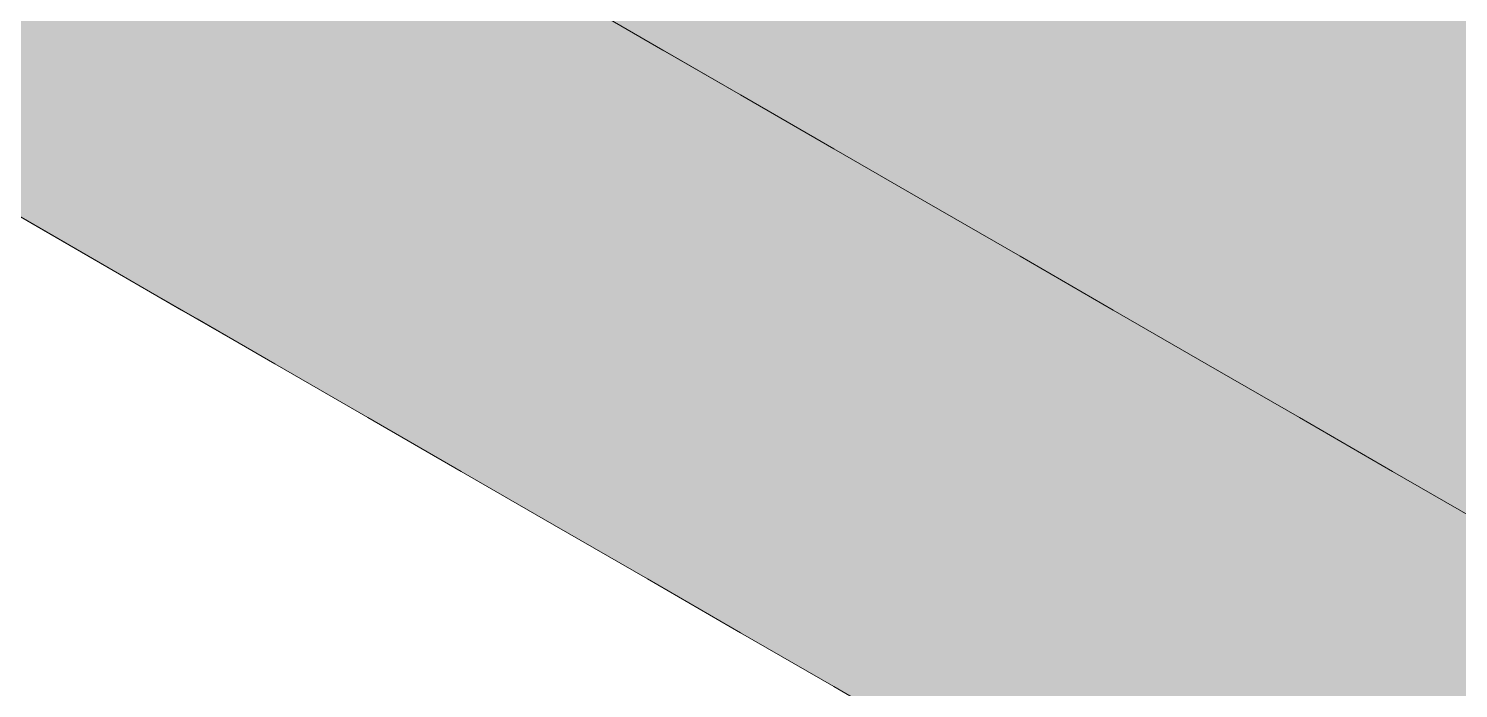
# Model space of a CAD drawing. Header units: metres. Extents: x 349122 to 349453, y 9281252 to 9281971.
# Drawn here: x 349263.5468 to 349263.9456, y 9281655.7795 to 9281655.9635 of the extents above; entities that cross this region are included whole.
import ezdxf

# ---------------------------------------------------------------- set-up
doc = ezdxf.new("R2010")
doc.units = ezdxf.units.M
doc.header["$LTSCALE"] = 0.25
doc.layers.add('ISO-3D', color=7, linetype='CONTINUOUS', lineweight=13)
doc.layers.add('ISO-3D-ARISTAS', color=250, linetype='CONTINUOUS', lineweight=13)

msp = doc.modelspace()

# ---------------------------------------------------------------- linework, layer by layer
at = {"layer": 'ISO-3D', "true_color": 0x9e9d98}
for points in [[(349263.61548, 9281655.95684), (349263.59383, 9281655.96934), (349263.61548, 9281655.98579), (349263.59383, 9281655.99829)], [(349263.66744, 9281655.95579), (349263.64146, 9281655.97079), (349263.66744, 9281655.98474), (349263.64146, 9281655.99974)], [(349263.7194, 9281655.95474), (349263.69342, 9281655.96974), (349263.7194, 9281655.98368), (349263.69342, 9281655.99868)], [(349263.72373, 9281655.9575), (349263.70208, 9281655.97), (349263.72373, 9281655.98562), (349263.70208, 9281655.99812)], [(349263.77137, 9281655.95812), (349263.74538, 9281655.97312), (349263.77137, 9281655.98625), (349263.74538, 9281656.00125)], [(349263.82333, 9281655.95625), (349263.79735, 9281655.97125), (349263.82333, 9281655.98437), (349263.79735, 9281655.99937)], [(349263.57218, 9281655.95289), (349263.54744, 9281655.96718), (349263.57218, 9281655.98184), (349263.54744, 9281655.99613)], [(349263.77137, 9281655.95368), (349263.74538, 9281655.96868), (349263.77137, 9281655.98263), (349263.74538, 9281655.99763)], [(349263.82333, 9281655.95263), (349263.79735, 9281655.96763), (349263.82333, 9281655.98158), (349263.79735, 9281655.99658)], [(349263.87529, 9281655.95437), (349263.84931, 9281655.96937), (349263.87529, 9281655.9825), (349263.84931, 9281655.9975)], [(349263.87529, 9281655.95158), (349263.84931, 9281655.96658), (349263.87529, 9281655.98053), (349263.84931, 9281655.99553)], [(349263.92725, 9281655.9525), (349263.90127, 9281655.9675), (349263.92725, 9281655.98062), (349263.90127, 9281655.99562)], [(349263.92725, 9281655.95053), (349263.90127, 9281655.96553), (349263.92725, 9281655.97947), (349263.90127, 9281655.99447)], [(349263.79735, 9281655.94312), (349263.77137, 9281655.95812), (349263.79735, 9281655.97125), (349263.77137, 9281655.98625)], [(349263.64146, 9281655.94184), (349263.61548, 9281655.95684), (349263.64146, 9281655.97079), (349263.61548, 9281655.98579)], [(349263.69342, 9281655.94079), (349263.66744, 9281655.95579), (349263.69342, 9281655.96974), (349263.66744, 9281655.98474)], [(349263.74538, 9281655.93974), (349263.7194, 9281655.95474), (349263.74538, 9281655.96868), (349263.7194, 9281655.98368)], [(349263.74538, 9281655.945), (349263.72373, 9281655.9575), (349263.74538, 9281655.97312), (349263.72373, 9281655.98562)], [(349263.79735, 9281655.93868), (349263.77137, 9281655.95368), (349263.79735, 9281655.96763), (349263.77137, 9281655.98263)], [(349263.84931, 9281655.94125), (349263.82333, 9281655.95625), (349263.84931, 9281655.96937), (349263.82333, 9281655.98437)], [(349263.90127, 9281655.93937), (349263.87529, 9281655.95437), (349263.90127, 9281655.9675), (349263.87529, 9281655.9825)], [(349263.54744, 9281655.93823), (349263.52269, 9281655.95252), (349263.54744, 9281655.96718), (349263.52269, 9281655.98147)], [(349263.59383, 9281655.94039), (349263.57218, 9281655.95289), (349263.59383, 9281655.96934), (349263.57218, 9281655.98184)], [(349263.84931, 9281655.93763), (349263.82333, 9281655.95263), (349263.84931, 9281655.96658), (349263.82333, 9281655.98158)], [(349263.90127, 9281655.93658), (349263.87529, 9281655.95158), (349263.90127, 9281655.96553), (349263.87529, 9281655.98053)], [(349263.95323, 9281655.9375), (349263.92725, 9281655.9525), (349263.95323, 9281655.96562), (349263.92725, 9281655.98062)], [(349263.95323, 9281655.93553), (349263.92725, 9281655.95053), (349263.95323, 9281655.96447), (349263.92725, 9281655.97947)], [(349263.66744, 9281655.92684), (349263.64146, 9281655.94184), (349263.66744, 9281655.95579), (349263.64146, 9281655.97079)], [(349263.77137, 9281655.93), (349263.74538, 9281655.945), (349263.77137, 9281655.95812), (349263.74538, 9281655.97312)], [(349263.82333, 9281655.92812), (349263.79735, 9281655.94312), (349263.82333, 9281655.95625), (349263.79735, 9281655.97125)], [(349263.57218, 9281655.92395), (349263.54744, 9281655.93823), (349263.57218, 9281655.95289), (349263.54744, 9281655.96718)], [(349263.61548, 9281655.92789), (349263.59383, 9281655.94039), (349263.61548, 9281655.95684), (349263.59383, 9281655.96934)], [(349263.7194, 9281655.92579), (349263.69342, 9281655.94079), (349263.7194, 9281655.95474), (349263.69342, 9281655.96974)], [(349263.77137, 9281655.92474), (349263.74538, 9281655.93974), (349263.77137, 9281655.95368), (349263.74538, 9281655.96868)], [(349263.82333, 9281655.92368), (349263.79735, 9281655.93868), (349263.82333, 9281655.95263), (349263.79735, 9281655.96763)], [(349263.87529, 9281655.92625), (349263.84931, 9281655.94125), (349263.87529, 9281655.95437), (349263.84931, 9281655.96937)], [(349263.87529, 9281655.92263), (349263.84931, 9281655.93763), (349263.87529, 9281655.95158), (349263.84931, 9281655.96658)], [(349263.92725, 9281655.92437), (349263.90127, 9281655.93937), (349263.92725, 9281655.9525), (349263.90127, 9281655.9675)], [(349263.92725, 9281655.92158), (349263.90127, 9281655.93658), (349263.92725, 9281655.95053), (349263.90127, 9281655.96553)], [(349263.79735, 9281655.915), (349263.77137, 9281655.93), (349263.79735, 9281655.94312), (349263.77137, 9281655.95812)], [(349263.64146, 9281655.91289), (349263.61548, 9281655.92789), (349263.64146, 9281655.94184), (349263.61548, 9281655.95684)], [(349263.69342, 9281655.91184), (349263.66744, 9281655.92684), (349263.69342, 9281655.94079), (349263.66744, 9281655.95579)], [(349263.74538, 9281655.91079), (349263.7194, 9281655.92579), (349263.74538, 9281655.93974), (349263.7194, 9281655.95474)], [(349263.84931, 9281655.91312), (349263.82333, 9281655.92812), (349263.84931, 9281655.94125), (349263.82333, 9281655.95625)], [(349263.90127, 9281655.91125), (349263.87529, 9281655.92625), (349263.90127, 9281655.93937), (349263.87529, 9281655.95437)], [(349263.54744, 9281655.90929), (349263.52269, 9281655.92357), (349263.54744, 9281655.93823), (349263.52269, 9281655.95252)], [(349263.59383, 9281655.91145), (349263.57218, 9281655.92395), (349263.59383, 9281655.94039), (349263.57218, 9281655.95289)], [(349263.79735, 9281655.90974), (349263.77137, 9281655.92474), (349263.79735, 9281655.93868), (349263.77137, 9281655.95368)], [(349263.84931, 9281655.90868), (349263.82333, 9281655.92368), (349263.84931, 9281655.93763), (349263.82333, 9281655.95263)], [(349263.90127, 9281655.90763), (349263.87529, 9281655.92263), (349263.90127, 9281655.93658), (349263.87529, 9281655.95158)], [(349263.95323, 9281655.90937), (349263.92725, 9281655.92437), (349263.95323, 9281655.9375), (349263.92725, 9281655.9525)], [(349263.95323, 9281655.90658), (349263.92725, 9281655.92158), (349263.95323, 9281655.93553), (349263.92725, 9281655.95053)], [(349263.82333, 9281655.9), (349263.79735, 9281655.915), (349263.82333, 9281655.92812), (349263.79735, 9281655.94312)], [(349263.57218, 9281655.895), (349263.54744, 9281655.90929), (349263.57218, 9281655.92395), (349263.54744, 9281655.93823)], [(349263.61548, 9281655.89895), (349263.59383, 9281655.91145), (349263.61548, 9281655.92789), (349263.59383, 9281655.94039)], [(349263.66744, 9281655.89789), (349263.64146, 9281655.91289), (349263.66744, 9281655.92684), (349263.64146, 9281655.94184)], [(349263.7194, 9281655.89684), (349263.69342, 9281655.91184), (349263.7194, 9281655.92579), (349263.69342, 9281655.94079)], [(349263.77137, 9281655.89579), (349263.74538, 9281655.91079), (349263.77137, 9281655.92474), (349263.74538, 9281655.93974)], [(349263.82333, 9281655.89474), (349263.79735, 9281655.90974), (349263.82333, 9281655.92368), (349263.79735, 9281655.93868)], [(349263.87529, 9281655.89812), (349263.84931, 9281655.91312), (349263.87529, 9281655.92625), (349263.84931, 9281655.94125)], [(349263.92725, 9281655.89625), (349263.90127, 9281655.91125), (349263.92725, 9281655.92437), (349263.90127, 9281655.93937)], [(349263.87529, 9281655.89368), (349263.84931, 9281655.90868), (349263.87529, 9281655.92263), (349263.84931, 9281655.93763)], [(349263.92725, 9281655.89263), (349263.90127, 9281655.90763), (349263.92725, 9281655.92158), (349263.90127, 9281655.93658)], [(349263.64146, 9281655.88395), (349263.61548, 9281655.89895), (349263.64146, 9281655.91289), (349263.61548, 9281655.92789)], [(349263.69342, 9281655.88289), (349263.66744, 9281655.89789), (349263.69342, 9281655.91184), (349263.66744, 9281655.92684)], [(349263.84931, 9281655.885), (349263.82333, 9281655.9), (349263.84931, 9281655.91312), (349263.82333, 9281655.92812)], [(349263.90127, 9281655.88312), (349263.87529, 9281655.89812), (349263.90127, 9281655.91125), (349263.87529, 9281655.92625)], [(349263.59383, 9281655.8825), (349263.57218, 9281655.895), (349263.59383, 9281655.91145), (349263.57218, 9281655.92395)], [(349263.74538, 9281655.88184), (349263.7194, 9281655.89684), (349263.74538, 9281655.91079), (349263.7194, 9281655.92579)], [(349263.79735, 9281655.88079), (349263.77137, 9281655.89579), (349263.79735, 9281655.90974), (349263.77137, 9281655.92474)], [(349263.84931, 9281655.87974), (349263.82333, 9281655.89474), (349263.84931, 9281655.90868), (349263.82333, 9281655.92368)], [(349263.90127, 9281655.87868), (349263.87529, 9281655.89368), (349263.90127, 9281655.90763), (349263.87529, 9281655.92263)], [(349263.95323, 9281655.88125), (349263.92725, 9281655.89625), (349263.95323, 9281655.90937), (349263.92725, 9281655.92437)], [(349263.95323, 9281655.87763), (349263.92725, 9281655.89263), (349263.95323, 9281655.90658), (349263.92725, 9281655.92158)], [(349263.61548, 9281655.87), (349263.59383, 9281655.8825), (349263.61548, 9281655.89895), (349263.59383, 9281655.91145)], [(349263.66744, 9281655.86895), (349263.64146, 9281655.88395), (349263.66744, 9281655.89789), (349263.64146, 9281655.91289)], [(349263.7194, 9281655.86789), (349263.69342, 9281655.88289), (349263.7194, 9281655.89684), (349263.69342, 9281655.91184)], [(349263.77137, 9281655.86684), (349263.74538, 9281655.88184), (349263.77137, 9281655.89579), (349263.74538, 9281655.91079)], [(349263.87529, 9281655.87), (349263.84931, 9281655.885), (349263.87529, 9281655.89812), (349263.84931, 9281655.91312)], [(349263.92725, 9281655.86812), (349263.90127, 9281655.88312), (349263.92725, 9281655.89625), (349263.90127, 9281655.91125)], [(349263.82333, 9281655.86579), (349263.79735, 9281655.88079), (349263.82333, 9281655.89474), (349263.79735, 9281655.90974)], [(349263.87529, 9281655.86474), (349263.84931, 9281655.87974), (349263.87529, 9281655.89368), (349263.84931, 9281655.90868)], [(349263.92725, 9281655.86368), (349263.90127, 9281655.87868), (349263.92725, 9281655.89263), (349263.90127, 9281655.90763)], [(349263.64146, 9281655.855), (349263.61548, 9281655.87), (349263.64146, 9281655.88395), (349263.61548, 9281655.89895)], [(349263.69342, 9281655.85395), (349263.66744, 9281655.86895), (349263.69342, 9281655.88289), (349263.66744, 9281655.89789)], [(349263.74538, 9281655.85289), (349263.7194, 9281655.86789), (349263.74538, 9281655.88184), (349263.7194, 9281655.89684)], [(349263.79735, 9281655.85184), (349263.77137, 9281655.86684), (349263.79735, 9281655.88079), (349263.77137, 9281655.89579)], [(349263.84931, 9281655.85079), (349263.82333, 9281655.86579), (349263.84931, 9281655.87974), (349263.82333, 9281655.89474)], [(349263.90127, 9281655.855), (349263.87529, 9281655.87), (349263.90127, 9281655.88312), (349263.87529, 9281655.89812)], [(349263.95323, 9281655.85312), (349263.92725, 9281655.86812), (349263.95323, 9281655.88125), (349263.92725, 9281655.89625)], [(349263.90127, 9281655.84974), (349263.87529, 9281655.86474), (349263.90127, 9281655.87868), (349263.87529, 9281655.89368)], [(349263.95323, 9281655.84868), (349263.92725, 9281655.86368), (349263.95323, 9281655.87763), (349263.92725, 9281655.89263)], [(349263.66744, 9281655.84), (349263.64146, 9281655.855), (349263.66744, 9281655.86895), (349263.64146, 9281655.88395)], [(349263.7194, 9281655.83895), (349263.69342, 9281655.85395), (349263.7194, 9281655.86789), (349263.69342, 9281655.88289)], [(349263.92725, 9281655.84), (349263.90127, 9281655.855), (349263.92725, 9281655.86812), (349263.90127, 9281655.88312)], [(349263.77137, 9281655.83789), (349263.74538, 9281655.85289), (349263.77137, 9281655.86684), (349263.74538, 9281655.88184)], [(349263.82333, 9281655.83684), (349263.79735, 9281655.85184), (349263.82333, 9281655.86579), (349263.79735, 9281655.88079)], [(349263.87529, 9281655.83579), (349263.84931, 9281655.85079), (349263.87529, 9281655.86474), (349263.84931, 9281655.87974)], [(349263.92725, 9281655.83474), (349263.90127, 9281655.84974), (349263.92725, 9281655.86368), (349263.90127, 9281655.87868)], [(349263.69342, 9281655.825), (349263.66744, 9281655.84), (349263.69342, 9281655.85395), (349263.66744, 9281655.86895)], [(349263.74538, 9281655.82395), (349263.7194, 9281655.83895), (349263.74538, 9281655.85289), (349263.7194, 9281655.86789)], [(349263.79735, 9281655.82289), (349263.77137, 9281655.83789), (349263.79735, 9281655.85184), (349263.77137, 9281655.86684)], [(349263.95323, 9281655.825), (349263.92725, 9281655.84), (349263.95323, 9281655.85312), (349263.92725, 9281655.86812)], [(349263.84931, 9281655.82184), (349263.82333, 9281655.83684), (349263.84931, 9281655.85079), (349263.82333, 9281655.86579)], [(349263.90127, 9281655.82079), (349263.87529, 9281655.83579), (349263.90127, 9281655.84974), (349263.87529, 9281655.86474)], [(349263.95323, 9281655.81974), (349263.92725, 9281655.83474), (349263.95323, 9281655.84868), (349263.92725, 9281655.86368)], [(349263.7194, 9281655.81), (349263.69342, 9281655.825), (349263.7194, 9281655.83895), (349263.69342, 9281655.85395)], [(349263.77137, 9281655.80895), (349263.74538, 9281655.82395), (349263.77137, 9281655.83789), (349263.74538, 9281655.85289)], [(349263.82333, 9281655.80789), (349263.79735, 9281655.82289), (349263.82333, 9281655.83684), (349263.79735, 9281655.85184)], [(349263.87529, 9281655.80684), (349263.84931, 9281655.82184), (349263.87529, 9281655.83579), (349263.84931, 9281655.85079)], [(349263.92725, 9281655.80579), (349263.90127, 9281655.82079), (349263.92725, 9281655.83474), (349263.90127, 9281655.84974)], [(349263.74538, 9281655.795), (349263.7194, 9281655.81), (349263.74538, 9281655.82395), (349263.7194, 9281655.83895)], [(349263.79735, 9281655.79395), (349263.77137, 9281655.80895), (349263.79735, 9281655.82289), (349263.77137, 9281655.83789)], [(349263.84931, 9281655.79289), (349263.82333, 9281655.80789), (349263.84931, 9281655.82184), (349263.82333, 9281655.83684)], [(349263.90127, 9281655.79184), (349263.87529, 9281655.80684), (349263.90127, 9281655.82079), (349263.87529, 9281655.83579)], [(349263.95323, 9281655.79079), (349263.92725, 9281655.80579), (349263.95323, 9281655.81974), (349263.92725, 9281655.83474)], [(349263.77137, 9281655.78), (349263.74538, 9281655.795), (349263.77137, 9281655.80895), (349263.74538, 9281655.82395)], [(349263.82333, 9281655.77895), (349263.79735, 9281655.79395), (349263.82333, 9281655.80789), (349263.79735, 9281655.82289)], [(349263.87529, 9281655.77789), (349263.84931, 9281655.79289), (349263.87529, 9281655.80684), (349263.84931, 9281655.82184)], [(349263.92725, 9281655.77684), (349263.90127, 9281655.79184), (349263.92725, 9281655.80579), (349263.90127, 9281655.82079)], [(349263.79735, 9281655.765), (349263.77137, 9281655.78), (349263.79735, 9281655.79395), (349263.77137, 9281655.80895)], [(349263.84931, 9281655.76395), (349263.82333, 9281655.77895), (349263.84931, 9281655.79289), (349263.82333, 9281655.80789)], [(349263.90127, 9281655.76289), (349263.87529, 9281655.77789), (349263.90127, 9281655.79184), (349263.87529, 9281655.80684)], [(349263.95323, 9281655.76184), (349263.92725, 9281655.77684), (349263.95323, 9281655.79079), (349263.92725, 9281655.80579)], [(349263.82333, 9281655.75), (349263.79735, 9281655.765), (349263.82333, 9281655.77895), (349263.79735, 9281655.79395)], [(349263.87529, 9281655.74895), (349263.84931, 9281655.76395), (349263.87529, 9281655.77789), (349263.84931, 9281655.79289)], [(349263.92725, 9281655.74789), (349263.90127, 9281655.76289), (349263.92725, 9281655.77684), (349263.90127, 9281655.79184)]]:
    msp.add_solid(points, dxfattribs=at)
at = {"layer": 'ISO-3D', "true_color": 0xb0aea8}
for points in [[(349263.69342, 9281655.975), (349263.67177, 9281655.9625), (349263.66744, 9281655.99), (349263.64579, 9281655.9775)], [(349263.57651, 9281655.9675), (349263.55486, 9281655.955), (349263.55053, 9281655.9825), (349263.52888, 9281655.97)], [(349263.62414, 9281655.965), (349263.60249, 9281655.9525), (349263.59816, 9281655.98), (349263.57651, 9281655.9675)], [(349263.67177, 9281655.9625), (349263.65012, 9281655.95), (349263.64579, 9281655.9775), (349263.62414, 9281655.965)], [(349263.7194, 9281655.96), (349263.69775, 9281655.9475), (349263.69342, 9281655.975), (349263.67177, 9281655.9625)], [(349263.55486, 9281655.955), (349263.53321, 9281655.9425), (349263.52888, 9281655.97), (349263.50723, 9281655.9575)], [(349263.60249, 9281655.9525), (349263.58084, 9281655.94), (349263.57651, 9281655.9675), (349263.55486, 9281655.955)], [(349263.65012, 9281655.95), (349263.62847, 9281655.9375), (349263.62414, 9281655.965), (349263.60249, 9281655.9525)], [(349263.69775, 9281655.9475), (349263.6761, 9281655.935), (349263.67177, 9281655.9625), (349263.65012, 9281655.95)], [(349263.74538, 9281655.945), (349263.72373, 9281655.9325), (349263.7194, 9281655.96), (349263.69775, 9281655.9475)], [(349263.58084, 9281655.94), (349263.55919, 9281655.9275), (349263.55486, 9281655.955), (349263.53321, 9281655.9425)], [(349263.62847, 9281655.9375), (349263.60682, 9281655.925), (349263.60249, 9281655.9525), (349263.58084, 9281655.94)], [(349263.6761, 9281655.935), (349263.65445, 9281655.9225), (349263.65012, 9281655.95), (349263.62847, 9281655.9375)], [(349263.72373, 9281655.9325), (349263.70208, 9281655.92), (349263.69775, 9281655.9475), (349263.6761, 9281655.935)], [(349263.55919, 9281655.9275), (349263.53754, 9281655.915), (349263.53321, 9281655.9425), (349263.51156, 9281655.93)], [(349263.77137, 9281655.93), (349263.74971, 9281655.9175), (349263.74538, 9281655.945), (349263.72373, 9281655.9325)], [(349263.60682, 9281655.925), (349263.58517, 9281655.9125), (349263.58084, 9281655.94), (349263.55919, 9281655.9275)], [(349263.65445, 9281655.9225), (349263.6328, 9281655.91), (349263.62847, 9281655.9375), (349263.60682, 9281655.925)], [(349263.70208, 9281655.92), (349263.68043, 9281655.9075), (349263.6761, 9281655.935), (349263.65445, 9281655.9225)], [(349263.74971, 9281655.9175), (349263.72806, 9281655.905), (349263.72373, 9281655.9325), (349263.70208, 9281655.92)], [(349263.58517, 9281655.9125), (349263.56352, 9281655.9), (349263.55919, 9281655.9275), (349263.53754, 9281655.915)], [(349263.79735, 9281655.915), (349263.7757, 9281655.9025), (349263.77137, 9281655.93), (349263.74971, 9281655.9175)], [(349263.6328, 9281655.91), (349263.61115, 9281655.8975), (349263.60682, 9281655.925), (349263.58517, 9281655.9125)], [(349263.68043, 9281655.9075), (349263.65878, 9281655.895), (349263.65445, 9281655.9225), (349263.6328, 9281655.91)], [(349263.72806, 9281655.905), (349263.70641, 9281655.8925), (349263.70208, 9281655.92), (349263.68043, 9281655.9075)], [(349263.7757, 9281655.9025), (349263.75405, 9281655.89), (349263.74971, 9281655.9175), (349263.72806, 9281655.905)], [(349263.82333, 9281655.9), (349263.80168, 9281655.8875), (349263.79735, 9281655.915), (349263.7757, 9281655.9025)], [(349263.61115, 9281655.8975), (349263.5895, 9281655.885), (349263.58517, 9281655.9125), (349263.56352, 9281655.9)], [(349263.65878, 9281655.895), (349263.63713, 9281655.8825), (349263.6328, 9281655.91), (349263.61115, 9281655.8975)], [(349263.70641, 9281655.8925), (349263.68476, 9281655.88), (349263.68043, 9281655.9075), (349263.65878, 9281655.895)], [(349263.75405, 9281655.89), (349263.73239, 9281655.8775), (349263.72806, 9281655.905), (349263.70641, 9281655.8925)], [(349263.80168, 9281655.8875), (349263.78003, 9281655.875), (349263.7757, 9281655.9025), (349263.75405, 9281655.89)], [(349263.84931, 9281655.885), (349263.82766, 9281655.8725), (349263.82333, 9281655.9), (349263.80168, 9281655.8875)], [(349263.63713, 9281655.8825), (349263.61548, 9281655.87), (349263.61115, 9281655.8975), (349263.5895, 9281655.885)], [(349263.68476, 9281655.88), (349263.66311, 9281655.8675), (349263.65878, 9281655.895), (349263.63713, 9281655.8825)], [(349263.73239, 9281655.8775), (349263.71074, 9281655.865), (349263.70641, 9281655.8925), (349263.68476, 9281655.88)], [(349263.78003, 9281655.875), (349263.75838, 9281655.8625), (349263.75405, 9281655.89), (349263.73239, 9281655.8775)], [(349263.82766, 9281655.8725), (349263.80601, 9281655.86), (349263.80168, 9281655.8875), (349263.78003, 9281655.875)], [(349263.66311, 9281655.8675), (349263.64146, 9281655.855), (349263.63713, 9281655.8825), (349263.61548, 9281655.87)], [(349263.87529, 9281655.87), (349263.85364, 9281655.8575), (349263.84931, 9281655.885), (349263.82766, 9281655.8725)], [(349263.71074, 9281655.865), (349263.68909, 9281655.8525), (349263.68476, 9281655.88), (349263.66311, 9281655.8675)], [(349263.75838, 9281655.8625), (349263.73672, 9281655.85), (349263.73239, 9281655.8775), (349263.71074, 9281655.865)], [(349263.80601, 9281655.86), (349263.78436, 9281655.8475), (349263.78003, 9281655.875), (349263.75838, 9281655.8625)], [(349263.85364, 9281655.8575), (349263.83199, 9281655.845), (349263.82766, 9281655.8725), (349263.80601, 9281655.86)], [(349263.68909, 9281655.8525), (349263.66744, 9281655.84), (349263.66311, 9281655.8675), (349263.64146, 9281655.855)], [(349263.90127, 9281655.855), (349263.87962, 9281655.8425), (349263.87529, 9281655.87), (349263.85364, 9281655.8575)], [(349263.73672, 9281655.85), (349263.71507, 9281655.8375), (349263.71074, 9281655.865), (349263.68909, 9281655.8525)], [(349263.78436, 9281655.8475), (349263.76271, 9281655.835), (349263.75838, 9281655.8625), (349263.73672, 9281655.85)], [(349263.83199, 9281655.845), (349263.81034, 9281655.8325), (349263.80601, 9281655.86), (349263.78436, 9281655.8475)], [(349263.87962, 9281655.8425), (349263.85797, 9281655.83), (349263.85364, 9281655.8575), (349263.83199, 9281655.845)], [(349263.92725, 9281655.84), (349263.9056, 9281655.8275), (349263.90127, 9281655.855), (349263.87962, 9281655.8425)], [(349263.71507, 9281655.8375), (349263.69342, 9281655.825), (349263.68909, 9281655.8525), (349263.66744, 9281655.84)], [(349263.76271, 9281655.835), (349263.74105, 9281655.8225), (349263.73672, 9281655.85), (349263.71507, 9281655.8375)], [(349263.81034, 9281655.8325), (349263.78869, 9281655.82), (349263.78436, 9281655.8475), (349263.76271, 9281655.835)], [(349263.85797, 9281655.83), (349263.83632, 9281655.8175), (349263.83199, 9281655.845), (349263.81034, 9281655.8325)], [(349263.9056, 9281655.8275), (349263.88395, 9281655.815), (349263.87962, 9281655.8425), (349263.85797, 9281655.83)], [(349263.95323, 9281655.825), (349263.93158, 9281655.8125), (349263.92725, 9281655.84), (349263.9056, 9281655.8275)], [(349263.74105, 9281655.8225), (349263.7194, 9281655.81), (349263.71507, 9281655.8375), (349263.69342, 9281655.825)], [(349263.78869, 9281655.82), (349263.76704, 9281655.8075), (349263.76271, 9281655.835), (349263.74105, 9281655.8225)], [(349263.83632, 9281655.8175), (349263.81467, 9281655.805), (349263.81034, 9281655.8325), (349263.78869, 9281655.82)], [(349263.88395, 9281655.815), (349263.8623, 9281655.8025), (349263.85797, 9281655.83), (349263.83632, 9281655.8175)], [(349263.93158, 9281655.8125), (349263.90993, 9281655.8), (349263.9056, 9281655.8275), (349263.88395, 9281655.815)], [(349263.76704, 9281655.8075), (349263.74538, 9281655.795), (349263.74105, 9281655.8225), (349263.7194, 9281655.81)], [(349263.97921, 9281655.81), (349263.95756, 9281655.7975), (349263.95323, 9281655.825), (349263.93158, 9281655.8125)], [(349263.81467, 9281655.805), (349263.79302, 9281655.7925), (349263.78869, 9281655.82), (349263.76704, 9281655.8075)], [(349263.8623, 9281655.8025), (349263.84065, 9281655.79), (349263.83632, 9281655.8175), (349263.81467, 9281655.805)], [(349263.90993, 9281655.8), (349263.88828, 9281655.7875), (349263.88395, 9281655.815), (349263.8623, 9281655.8025)], [(349263.95756, 9281655.7975), (349263.93591, 9281655.785), (349263.93158, 9281655.8125), (349263.90993, 9281655.8)], [(349263.79302, 9281655.7925), (349263.77137, 9281655.78), (349263.76704, 9281655.8075), (349263.74538, 9281655.795)], [(349263.84065, 9281655.79), (349263.819, 9281655.7775), (349263.81467, 9281655.805), (349263.79302, 9281655.7925)], [(349263.88828, 9281655.7875), (349263.86663, 9281655.775), (349263.8623, 9281655.8025), (349263.84065, 9281655.79)], [(349263.93591, 9281655.785), (349263.91426, 9281655.7725), (349263.90993, 9281655.8), (349263.88828, 9281655.7875)], [(349263.98354, 9281655.7825), (349263.96189, 9281655.77), (349263.95756, 9281655.7975), (349263.93591, 9281655.785)], [(349263.819, 9281655.7775), (349263.79735, 9281655.765), (349263.79302, 9281655.7925), (349263.77137, 9281655.78)], [(349263.86663, 9281655.775), (349263.84498, 9281655.7625), (349263.84065, 9281655.79), (349263.819, 9281655.7775)], [(349263.91426, 9281655.7725), (349263.89261, 9281655.76), (349263.88828, 9281655.7875), (349263.86663, 9281655.775)], [(349263.96189, 9281655.77), (349263.94024, 9281655.7575), (349263.93591, 9281655.785), (349263.91426, 9281655.7725)]]:
    msp.add_solid(points, dxfattribs=at)
at = {"layer": 'ISO-3D-ARISTAS', "color": 250}
for p, q in [((349263.69342, 9281655.975), (349263.7194, 9281655.96)), ((349263.72373, 9281655.9575), (349263.70208, 9281655.97)), ((349263.7194, 9281655.96), (349263.74538, 9281655.945)), ((349263.74538, 9281655.945), (349263.72373, 9281655.9575)), ((349263.74538, 9281655.945), (349263.77137, 9281655.93)), ((349263.77137, 9281655.93), (349263.74538, 9281655.945)), ((349263.77137, 9281655.93), (349263.79735, 9281655.915)), ((349263.79735, 9281655.915), (349263.77137, 9281655.93)), ((349263.54744, 9281655.90929), (349263.52269, 9281655.92357)), ((349263.56352, 9281655.9), (349263.53754, 9281655.915)), ((349263.79735, 9281655.915), (349263.82333, 9281655.9)), ((349263.82333, 9281655.9), (349263.79735, 9281655.915)), ((349263.57218, 9281655.895), (349263.54744, 9281655.90929)), ((349263.5895, 9281655.885), (349263.56352, 9281655.9)), ((349263.82333, 9281655.9), (349263.84931, 9281655.885)), ((349263.84931, 9281655.885), (349263.82333, 9281655.9)), ((349263.59383, 9281655.8825), (349263.57218, 9281655.895)), ((349263.61548, 9281655.87), (349263.5895, 9281655.885)), ((349263.61548, 9281655.87), (349263.59383, 9281655.8825)), ((349263.84931, 9281655.885), (349263.87529, 9281655.87)), ((349263.87529, 9281655.87), (349263.84931, 9281655.885)), ((349263.64146, 9281655.855), (349263.61548, 9281655.87)), ((349263.64146, 9281655.855), (349263.61548, 9281655.87)), ((349263.87529, 9281655.87), (349263.90127, 9281655.855)), ((349263.90127, 9281655.855), (349263.87529, 9281655.87)), ((349263.66744, 9281655.84), (349263.64146, 9281655.855)), ((349263.66744, 9281655.84), (349263.64146, 9281655.855)), ((349263.90127, 9281655.855), (349263.92725, 9281655.84)), ((349263.92725, 9281655.84), (349263.90127, 9281655.855)), ((349263.69342, 9281655.825), (349263.66744, 9281655.84)), ((349263.69342, 9281655.825), (349263.66744, 9281655.84)), ((349263.92725, 9281655.84), (349263.95323, 9281655.825)), ((349263.95323, 9281655.825), (349263.92725, 9281655.84)), ((349263.7194, 9281655.81), (349263.69342, 9281655.825)), ((349263.7194, 9281655.81), (349263.69342, 9281655.825)), ((349263.74538, 9281655.795), (349263.7194, 9281655.81)), ((349263.74538, 9281655.795), (349263.7194, 9281655.81)), ((349263.77137, 9281655.78), (349263.74538, 9281655.795)), ((349263.77137, 9281655.78), (349263.74538, 9281655.795)), ((349263.79735, 9281655.765), (349263.77137, 9281655.78)), ((349263.79735, 9281655.765), (349263.77137, 9281655.78))]:
    msp.add_line(p, q, dxfattribs=at)

doc.saveas('drawing.dxf')
